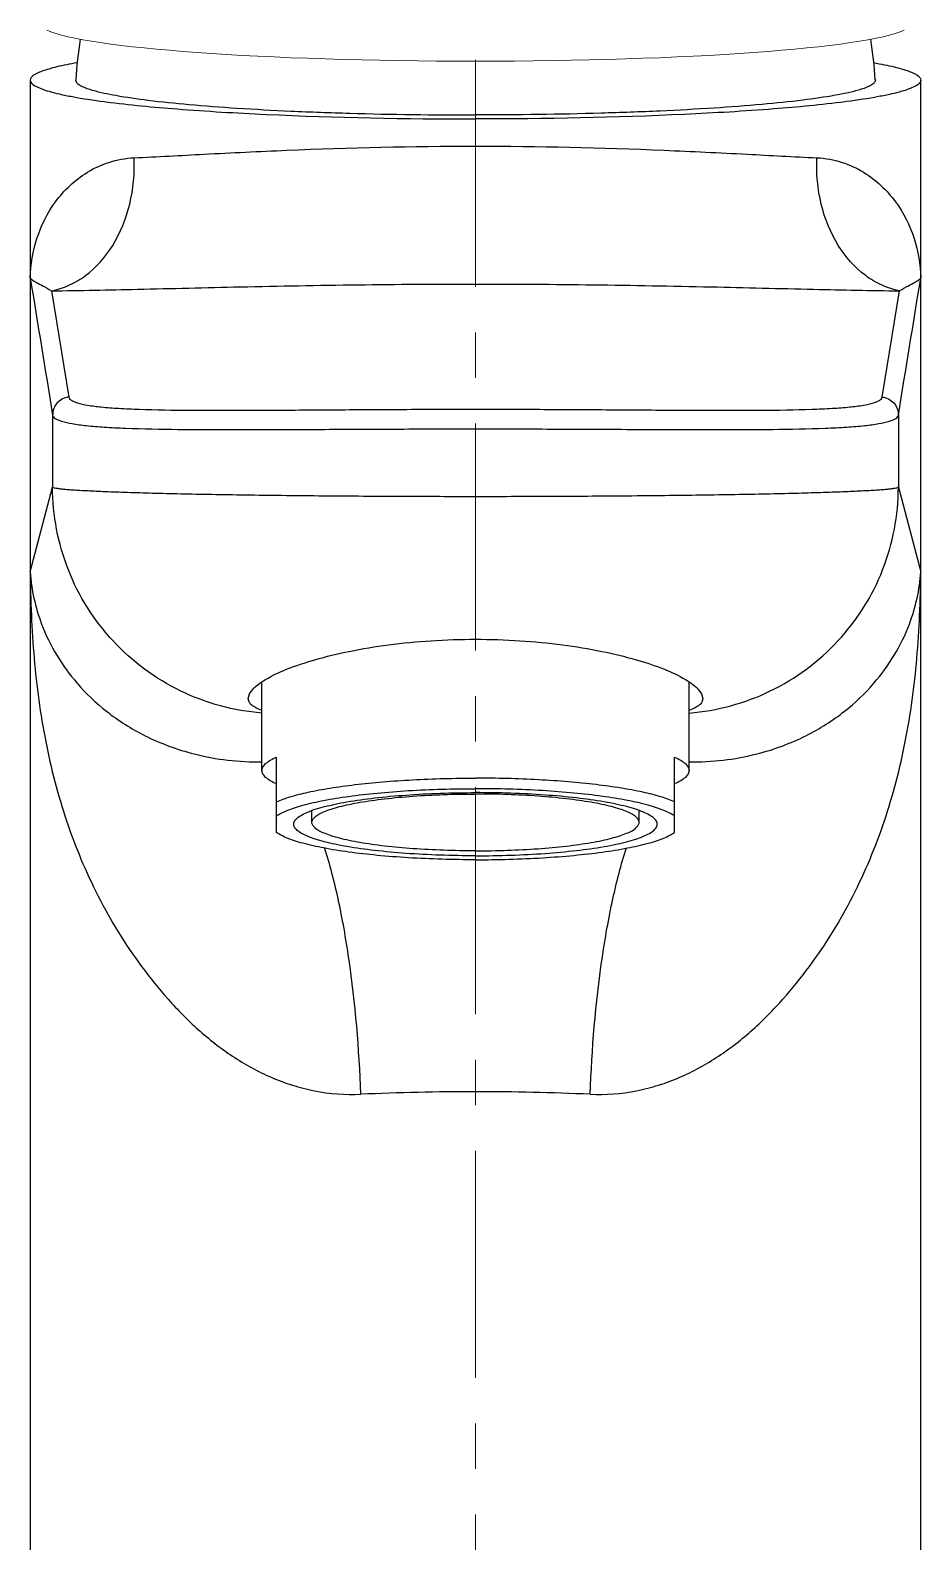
# Model space of a CAD drawing. Extents: x 0 to 790, y 0 to 579.
# Drawn here: x 179 to 228, y 265.1 to 348.2 of the extents above; entities that cross this region are included whole.
import ezdxf

# ---------------------------------------------------------------- set-up
doc = ezdxf.new("R2010")
doc.units = 0
doc.header["$LTSCALE"] = 10
doc.header["$MEASUREMENT"] = 0
doc.linetypes.add('CENTER', pattern=[2, 1.25, -0.25, 0.25, -0.25])
for name, color, linetype in [('1', 7, 'CONTINUOUS'), ('BODY', 7, 'CONTINUOUS'), ('DEF_LAYER_ASSEM_MEMBER', 7, 'CONTINUOUS')]:
    doc.layers.add(name, color=color, linetype=linetype)

msp = doc.modelspace()

# ---------------------------------------------------------------- linework, layer by layer
at = {"layer": '1', "color": 7, "linetype": 'Continuous', "lineweight": 18}
for start_param, end_param in [(3.327406, 4.712389), (4.712389, 6.097372)]:
    msp.add_ellipse((203.521, 348.583), major_axis=(24, 0), ratio=0.087156, start_param=start_param, end_param=end_param, dxfattribs=at)
at = {"layer": 'BODY', "color": 1, "linetype": 'CENTER', "lineweight": 5}
msp.add_line((203.521, 234.077), (203.521, 386.056), dxfattribs=at)
at = {"layer": 'DEF_LAYER_ASSEM_MEMBER', "color": 7, "linetype": 'Continuous'}
for p, q in [((179.021, 345.453), (179.021, 242.347)), ((228.021, 242.347), (228.021, 345.453)), ((183.093, 344.274), (183.188, 344.262)), ((223.949, 344.274), (223.854, 344.262)), ((180.255, 327.033), (180.252, 323.063)), ((226.788, 327.033), (226.79, 323.063)), ((191.771, 307.486), (191.771, 312.359)), ((215.271, 307.486), (215.271, 312.359)), ((192.571, 304.084), (192.571, 308.226)), ((214.471, 304.084), (214.471, 308.226)), ((194.521, 304.63), (194.521, 305.283)), ((212.521, 304.63), (212.521, 305.283))]:
    msp.add_line(p, q, dxfattribs=at)
at = {"layer": 'DEF_LAYER_ASSEM_MEMBER', "color": 9, "linetype": 'Continuous'}
for p, q in [((179.024, 334.576), (179.024, 318.413)), ((228.019, 318.413), (228.019, 334.576)), ((180.185, 333.866), (181.143, 328.024)), ((225.899, 328.024), (226.858, 333.866)), ((179.024, 318.413), (180.252, 323.063)), ((226.79, 323.063), (228.019, 318.413))]:
    msp.add_line(p, q, dxfattribs=at)
at = {"layer": 'DEF_LAYER_ASSEM_MEMBER', "color": 7, "linetype": 'Continuous'}
for centre, start, end in [((203.546, 344.094), 170.60058, 176.44225), ((203.497, 344.094), 3.5578, 9.39946)]:
    msp.add_arc(centre, 22.066, start, end, dxfattribs=at)
at = {"layer": 'DEF_LAYER_ASSEM_MEMBER', "color": 9, "linetype": 'Continuous'}
for centre, radius, start, end in [((203.453, 148.759), 141.06, 89.97227, 92.53674), ((203.538, 146.388), 143.431, 87.48446, 90.00653)]:
    msp.add_arc(centre, radius, start, end, dxfattribs=at)
at = {"layer": 'DEF_LAYER_ASSEM_MEMBER', "color": 7, "linetype": 'Continuous'}
for points, start_tangent, end_tangent in [([(181.592, 346.405), (180.479, 346.179), (180.037, 346.062), (179.673, 345.942), (179.388, 345.822), (179.185, 345.699), (179.021, 345.453)], (-0.98504, -0.172327), (0, -1)), ([(225.45, 346.406), (226.564, 346.179), (227.006, 346.062), (227.37, 345.942), (227.654, 345.822), (227.858, 345.7), (228.021, 345.453)], (0.985042, -0.172314), (0, -1)), ([(179.021, 345.453), (179.283, 345.142), (179.608, 344.989), (180.061, 344.838), (180.64, 344.69), (181.341, 344.546), (183.093, 344.274)], (0, -1), (0.991448, -0.130506)), ([(181.522, 345.464), (181.55, 345.355), (181.649, 345.247), (181.818, 345.14), (182.056, 345.033)], (-0.061884, -0.998083), (0.932263, -0.361782)), ([(182.056, 345.033), (182.145, 345), (182.45, 344.902)], (0.932263, -0.361782), (0.960342, -0.278825)), ([(228.021, 345.453), (227.76, 345.142), (227.434, 344.989), (226.981, 344.838), (226.403, 344.69), (225.702, 344.546), (223.949, 344.274)], (0, -1), (-0.991448, -0.130506)), ([(224.986, 345.033), (224.898, 345), (224.593, 344.902)], (-0.932263, -0.361782), (-0.960342, -0.278825)), ([(225.521, 345.464), (225.492, 345.355), (225.394, 345.247), (225.225, 345.14), (224.986, 345.033)], (0.061884, -0.998083), (-0.932263, -0.361782)), ([(182.45, 344.902), (183.726, 344.617), (185.507, 344.353), (187.747, 344.117), (190.39, 343.915), (193.368, 343.752), (196.605, 343.633), (203.521, 343.536)], (0.960342, -0.278825), (1, 0)), ([(183.188, 344.262), (187.106, 343.868), (192.002, 343.569), (203.521, 343.318)], (0.991699, -0.128578), (1, 0)), ([(224.593, 344.902), (223.317, 344.617), (221.536, 344.353), (219.295, 344.117), (216.653, 343.915), (213.675, 343.752), (210.438, 343.633), (203.521, 343.536)], (-0.960342, -0.278825), (-1, 0)), ([(223.854, 344.262), (219.937, 343.868), (215.04, 343.569), (203.521, 343.318)], (-0.991699, -0.128578), (-1, 0)), ([(191.021, 311.446), (191.262, 311.944), (191.561, 312.214), (191.974, 312.492), (193.129, 313.05), (194.681, 313.578), (196.572, 314.039), (198.732, 314.397), (201.078, 314.625), (203.521, 314.703)], (0.000141, 1), (1, 0.000008)), ([(203.521, 314.703), (205.964, 314.625), (208.311, 314.397), (210.471, 314.039), (212.362, 313.578), (213.914, 313.05), (215.068, 312.492), (215.482, 312.214), (215.78, 311.944), (216.021, 311.446)], (1, 0.000008), (0.000133, -1)), ([(191.756, 310.804), (191.436, 310.93), (191.206, 311.08), (191.068, 311.253), (191.021, 311.446)], (-0.955399, 0.295318), (0.000141, 1)), ([(216.021, 311.446), (215.975, 311.253), (215.836, 311.08), (215.606, 310.93), (215.287, 310.804)], (0.000133, -1), (-0.955402, -0.295309)), ([(191.771, 307.486), (191.784, 307.581), (191.822, 307.675), (191.885, 307.769), (191.973, 307.863), (192.224, 308.047), (192.571, 308.226)], (0, 1), (0.913217, 0.407474)), ([(214.471, 308.226), (214.819, 308.047), (215.07, 307.863), (215.158, 307.769), (215.221, 307.675), (215.259, 307.581), (215.271, 307.486)], (0.913217, -0.407474), (0, -1)), ([(192.571, 306.746), (192.224, 306.926), (191.973, 307.11), (191.885, 307.203), (191.822, 307.297), (191.784, 307.392), (191.771, 307.486)], (-0.913217, 0.407474), (0, 1)), ([(192.571, 305.764), (193.331, 306.04), (194.319, 306.293), (195.514, 306.518), (196.888, 306.709), (198.412, 306.862), (200.05, 306.974), (203.521, 307.065)], (0.913217, 0.407474), (1, 0)), ([(214.471, 305.764), (213.712, 306.04), (212.724, 306.293), (211.529, 306.518), (210.154, 306.709), (208.631, 306.862), (206.993, 306.974), (203.521, 307.065)], (-0.913217, 0.407474), (-1, 0)), ([(215.271, 307.486), (215.259, 307.392), (215.221, 307.297), (215.158, 307.203), (215.07, 307.11), (214.819, 306.926), (214.471, 306.746)], (0, -1), (-0.913217, -0.407474)), ([(192.571, 304.98), (192.825, 305.138), (193.154, 305.291), (193.556, 305.439), (194.027, 305.58), (195.166, 305.84), (196.538, 306.064), (198.106, 306.244), (199.824, 306.377), (203.521, 306.486)], (0.805074, 0.593175), (1, 0)), ([(193.521, 304.532), (193.533, 304.617), (193.569, 304.702), (193.63, 304.787), (193.713, 304.871), (193.952, 305.036), (194.283, 305.197), (194.702, 305.351), (195.207, 305.497), (195.791, 305.634), (196.45, 305.76), (197.966, 305.976), (199.694, 306.136), (201.57, 306.235), (203.521, 306.268)], (0, 1), (1, 0)), ([(194.521, 304.63), (194.532, 304.707), (194.565, 304.784), (194.619, 304.86), (194.694, 304.935), (194.909, 305.084), (195.206, 305.229), (195.584, 305.367), (196.038, 305.499), (196.564, 305.622), (197.157, 305.736), (197.812, 305.839), (198.521, 305.93), (200.077, 306.074), (201.765, 306.163), (203.521, 306.193)], (0, 1), (1, 0)), ([(214.471, 304.98), (214.217, 305.138), (213.888, 305.291), (213.487, 305.439), (213.015, 305.58), (211.877, 305.84), (210.504, 306.064), (208.937, 306.244), (207.218, 306.377), (203.521, 306.486)], (-0.805074, 0.593175), (-1, 0)), ([(213.521, 304.532), (213.509, 304.617), (213.473, 304.702), (213.413, 304.787), (213.329, 304.871), (213.091, 305.036), (212.76, 305.197), (212.341, 305.351), (211.836, 305.497), (211.251, 305.634), (210.592, 305.76), (209.077, 305.976), (207.348, 306.136), (205.472, 306.235), (203.521, 306.268)], (0, 1), (-1, 0)), ([(212.521, 304.63), (212.51, 304.707), (212.478, 304.784), (212.424, 304.86), (212.348, 304.935), (212.134, 305.084), (211.836, 305.229), (211.459, 305.367), (211.005, 305.499), (210.478, 305.622), (209.885, 305.736), (209.231, 305.839), (208.521, 305.93), (206.965, 306.074), (205.277, 306.163), (203.521, 306.193)], (0, 1), (-1, 0)), ([(203.521, 302.796), (201.57, 302.829), (199.694, 302.928), (197.966, 303.088), (196.45, 303.304), (195.791, 303.43), (195.207, 303.567), (194.702, 303.713), (194.283, 303.867), (193.952, 304.028), (193.713, 304.193), (193.63, 304.277), (193.569, 304.362), (193.533, 304.447), (193.521, 304.532)], (-1, 0), (0, 1)), ([(203.521, 303.068), (201.765, 303.098), (200.077, 303.187), (198.521, 303.331), (197.812, 303.422), (197.157, 303.525), (196.564, 303.639), (196.038, 303.762), (195.584, 303.894), (195.206, 304.032), (194.909, 304.177), (194.694, 304.326), (194.619, 304.401), (194.565, 304.477), (194.532, 304.554), (194.521, 304.63)], (-1, 0), (0, 1)), ([(203.521, 303.068), (205.277, 303.098), (206.965, 303.187), (208.521, 303.331), (209.231, 303.422), (209.885, 303.525), (210.478, 303.639), (211.005, 303.762), (211.459, 303.894), (211.836, 304.032), (212.134, 304.177), (212.348, 304.326), (212.424, 304.401), (212.478, 304.477), (212.51, 304.554), (212.521, 304.63)], (1, 0), (0, 1)), ([(203.521, 302.796), (205.472, 302.829), (207.348, 302.928), (209.077, 303.088), (210.592, 303.304), (211.251, 303.43), (211.836, 303.567), (212.341, 303.713), (212.76, 303.867), (213.091, 304.028), (213.329, 304.193), (213.413, 304.277), (213.473, 304.362), (213.509, 304.447), (213.521, 304.532)], (1, 0), (0, 1)), ([(203.521, 302.578), (199.824, 302.687), (198.106, 302.82), (196.538, 303), (195.166, 303.224), (194.027, 303.484), (193.556, 303.625), (193.154, 303.773), (192.825, 303.927), (192.571, 304.084)], (-1, 0), (-0.805074, 0.593175)), ([(203.521, 302.578), (207.218, 302.687), (208.937, 302.82), (210.504, 303), (211.877, 303.224), (213.015, 303.484), (213.487, 303.625), (213.888, 303.773), (214.217, 303.927), (214.471, 304.084)], (1, 0), (0.805074, 0.593175))]:
    msp.add_spline(points, degree=3, dxfattribs=dict(at, start_tangent=start_tangent, end_tangent=end_tangent))
at = {"layer": 'DEF_LAYER_ASSEM_MEMBER', "color": 9, "linetype": 'Continuous'}
for points, start_tangent, end_tangent in [([(184.737, 341.183), (188.583, 341.379), (193.141, 341.597), (203.521, 341.824)], (0.998943, 0.045967), (1, 0.000003)), ([(203.521, 341.824), (213.902, 341.597), (218.46, 341.379), (222.305, 341.183)], (1, -0.000003), (0.998943, -0.045967)), ([(179.024, 334.576), (179.394, 336.749), (180.418, 338.763), (182.167, 340.386), (183.346, 340.93), (184.737, 341.183)], (0.024908, 0.99969), (0.998949, 0.045844)), ([(180.185, 333.866), (181.15, 334.171), (182.054, 334.702), (183.558, 336.364), (184.495, 338.627), (184.737, 341.183)], (0.982294, 0.187346), (-0.048186, 0.998838)), ([(226.858, 333.866), (225.893, 334.171), (224.989, 334.702), (223.484, 336.364), (222.547, 338.627), (222.305, 341.183)], (-0.982293, 0.18735), (0.048183, 0.998839)), ([(222.305, 341.183), (223.697, 340.93), (224.875, 340.386), (226.624, 338.763), (227.649, 336.749), (228.019, 334.576)], (0.998949, -0.045844), (0.024908, -0.99969)), ([(179.024, 334.576), (179.143, 334.46), (179.364, 334.325), (179.702, 334.145), (180.185, 333.866)], (0.522309, -0.852756), (0.844112, -0.536168)), ([(179.024, 334.576), (180.255, 327.033)], (0.16117, -0.986927), (0.16101, -0.986953)), ([(180.185, 333.866), (184.92, 333.951), (190.567, 334.084), (203.521, 334.24)], (0.999959, 0.009029), (1, -0.000001)), ([(203.521, 334.24), (216.476, 334.084), (222.123, 333.951), (226.858, 333.866)], (1, 0.000001), (0.999959, -0.009029)), ([(226.788, 327.033), (228.019, 334.576)], (0.16101, 0.986953), (0.16117, 0.986927)), ([(226.858, 333.866), (227.341, 334.145), (227.678, 334.325), (227.9, 334.46), (228.019, 334.576)], (0.844112, 0.536167), (0.522309, 0.852756)), ([(181.143, 328.024), (180.509, 327.698), (180.255, 327.033)], (-0.993676, -0.112289), (0.000023, -1)), ([(181.143, 328.024), (181.276, 327.85), (181.423, 327.772), (181.622, 327.701), (182.176, 327.577), (182.933, 327.479), (183.885, 327.404), (185.023, 327.351), (187.812, 327.299), (191.19, 327.298), (195.033, 327.321), (199.196, 327.345), (203.522, 327.355), (207.847, 327.345), (212.01, 327.321), (215.852, 327.298), (219.231, 327.299), (222.019, 327.351), (223.157, 327.404), (224.11, 327.479), (224.867, 327.577), (225.421, 327.701), (225.62, 327.772), (225.766, 327.85), (225.899, 328.024)], (0.140189, -0.990125), (0.140182, 0.990126)), ([(225.899, 328.024), (226.533, 327.697), (226.788, 327.033)], (0.993668, -0.112358), (-0.000014, -1)), ([(180.255, 327.033), (180.393, 326.851), (180.544, 326.769), (180.75, 326.693), (181.324, 326.562), (182.108, 326.455), (183.094, 326.372), (184.274, 326.311), (187.168, 326.244), (190.679, 326.231), (194.678, 326.245), (199.014, 326.264), (203.522, 326.272), (208.029, 326.264), (212.365, 326.245), (216.363, 326.231), (219.875, 326.244), (222.768, 326.311), (223.948, 326.372), (224.935, 326.455), (225.719, 326.562), (226.292, 326.693), (226.498, 326.769), (226.65, 326.851), (226.788, 327.033)], (0.139709, -0.990193), (0.139937, 0.99016)), ([(191.768, 310.646), (187.3, 311.858), (183.581, 314.61), (181.119, 318.524), (180.252, 323.063)], (-0.996877, 0.078969), (-0.002095, 0.999998)), ([(180.253, 323.08), (180.285, 323.055), (180.373, 323.029), (180.516, 323.004), (180.714, 322.979), (180.967, 322.954), (181.274, 322.93), (182.046, 322.882), (183.024, 322.836), (184.199, 322.792), (185.558, 322.751), (187.09, 322.714), (188.78, 322.679), (190.612, 322.649), (194.629, 322.601), (198.988, 322.572), (203.521, 322.562), (208.054, 322.572), (212.413, 322.601), (216.43, 322.649), (218.262, 322.679), (219.952, 322.714), (221.484, 322.751), (222.844, 322.792), (224.018, 322.836), (224.996, 322.882), (225.769, 322.93), (226.075, 322.954), (226.328, 322.979), (226.526, 323.004), (226.669, 323.029), (226.757, 323.055), (226.789, 323.08)], (0.164356, -0.986401), (0.164228, 0.986422)), ([(215.275, 310.647), (219.743, 311.86), (223.462, 314.611), (225.924, 318.524), (226.79, 323.063)], (0.996855, 0.079241), (0.002094, 0.999998)), ([(179.024, 318.413), (179.648, 315.542), (181.605, 312.282), (183.218, 310.745), (185.315, 309.414), (188.049, 308.395), (191.765, 307.962)], (0.060006, -0.998198), (0.999859, 0.016809)), ([(179.024, 318.413), (179.238, 313.656), (179.872, 309.085), (181.021, 304.72), (182.759, 300.581), (183.867, 298.607), (185.147, 296.714), (186.607, 294.915), (188.262, 293.242), (190.149, 291.781), (192.282, 290.612), (193.444, 290.183), (194.66, 289.873), (197.21, 289.681)], (0.007995, -0.999968), (0.999007, 0.044545)), ([(209.833, 289.681), (212.383, 289.873), (213.599, 290.183), (214.76, 290.612), (216.894, 291.781), (217.868, 292.479), (218.781, 293.242), (220.436, 294.915), (221.896, 296.714), (223.176, 298.607), (224.283, 300.581), (226.021, 304.72), (227.17, 309.085), (227.805, 313.656), (228.019, 318.413)], (0.999007, -0.044561), (0.007994, 0.999968)), ([(215.278, 307.962), (218.994, 308.395), (221.727, 309.414), (223.825, 310.745), (225.438, 312.282), (227.394, 315.542), (228.019, 318.413)], (0.999859, -0.01681), (0.060004, 0.998198)), ([(197.21, 289.681), (196.555, 297.147), (195.962, 300.427), (195.221, 303.233)], (-0.035067, 0.999385), (-0.303523, 0.952824)), ([(209.833, 289.681), (210.488, 297.147), (211.081, 300.427), (211.822, 303.233)], (0.035069, 0.999385), (0.303523, 0.952824))]:
    msp.add_spline(points, degree=3, dxfattribs=dict(at, start_tangent=start_tangent, end_tangent=end_tangent))

doc.saveas('drawing.dxf')
